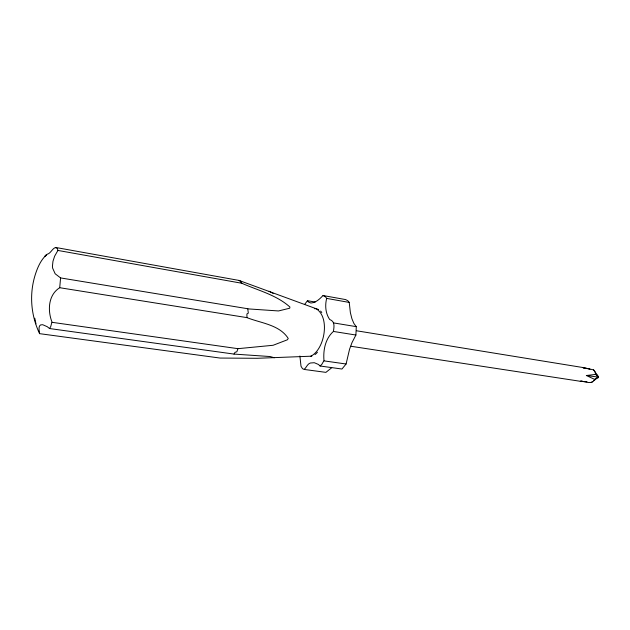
<?xml version="1.0" encoding="UTF-8"?>
<svg xmlns="http://www.w3.org/2000/svg" width="630" height="630" viewBox="0 0 630 630"><rect width="100%" height="100%" fill="white"/><g stroke="black" fill="none" stroke-linecap="round" stroke-linejoin="round"><path stroke-width="0.94" d="M39.596 333.656C30.681 314.921 29.059 293.344 35.634 273.562C38.013 266.403 41.391 259.001 47.321 254.173C51.101 253.717 54.007 244.566 57.456 248.74L57.905 250.441L54.645 256.166L52.959 261.324L52.44 266.23L52.629 268.128L55.172 273.782L60.582 277.925L59.716 287.713C48.179 294.934 47.478 310.464 51.975 322.017L50.707 326.608L49.518 328.537L47.258 326.702L42.714 324.718C37.414 323.938 39.304 330.648 39.596 333.656L220.091 358.06L257.268 358.289L311.834 356.17M299.888 355.997L300.998 366.188C304.999 374.173 305.77 364.132 310.456 362.998L314.299 362.715L318.449 364.463L320.095 366.006L341.948 369.03L346.083 364.006L349.563 349.209L352.028 342.555L355.903 335.034L356.281 326.655L353.91 323.497L351.91 318.725L350.375 312.63L349.233 302.424L347.902 300.801L345.642 299.589L323.04 295.525C319.733 298.935 315.961 302.754 310.921 303.03L308.275 301.912L307.471 300.691L304.676 304.377M320.103 366.006L321.765 364.431L323.993 360.62C323.04 350.248 325.308 338.609 333.42 331.443C334.065 326.915 335.255 321.457 329.671 319.465C325.489 313.37 324.875 305.432 326.663 298.399L325.474 296.785L323.04 295.525M44.517 256.481L46.203 254.937L45.313 256.536M59.716 287.713L246.952 317.63C261.009 323.206 279.555 324.702 288.257 338.491L287.319 339.822L273.105 345.279L237.951 348.673L236.856 351.776L235.022 352.327L233.998 354.084L49.518 328.537M597.272 377.795L598.185 377.086L594.665 379.394C592.176 385.292 584.79 381.032 580.277 381.276L582.112 380.953M304.322 369.456L325.907 372.369L331.719 367.739M591.302 382.52L592.641 381.544M593.972 380.575L596.752 378.417M310.818 356.218C324.765 349.343 330.435 317.197 316 308.645L314.535 308.731M589.333 369.4L590.003 369.18L582.687 367.495L584.419 368.424M586.365 375.519L595.657 374.401L598.185 377.086L586.365 375.519L594.665 379.394M586.971 381.772L580.395 381.3L350.815 346.248M233.998 354.084L270.223 356.548L274.302 357.793M582.687 367.495L593.586 369.865L595.027 371.731L595.657 374.401M60.582 277.925L249.047 308.952L278.507 310.952L289.729 308.212L289.918 307.023C276.349 294.879 258.127 290.485 241.825 283.256L57.905 250.441M52.109 322.324L237.951 348.673M324.041 360.88L346.083 364.006M333.42 331.443L355.903 335.034M356.58 330.781L582.845 367.518M333.774 322.946L356.281 326.655M307.471 300.691L315.165 302.046M326.663 298.399L349.233 302.424M55.724 247.48L238.951 280.413L317.166 309.078A23.916 11.553 -81.1 0 1 318.607 309.582M238.951 280.413L241.219 281.508L240.235 281.5L241.825 283.256M269.073 291.225L273.121 293.375M595.35 373.59L597.429 375.362L593.586 369.865M34.776 318.189L35.949 323.844M247.748 308.771L248.33 313.134L246.905 313.953L246.952 317.63M320.607 311.078A23.916 11.553 -81.1 0 1 321.788 312.567M317.449 352.209A23.916 11.553 -81.1 0 1 314.992 354.588M597.571 376.023A1.008 0.725 -81 0 1 598.429 376.433A1.008 0.725 -81 0 1 598.193 377.709A1.008 0.725 -81 0 1 597.248 377.732"/></g></svg>
